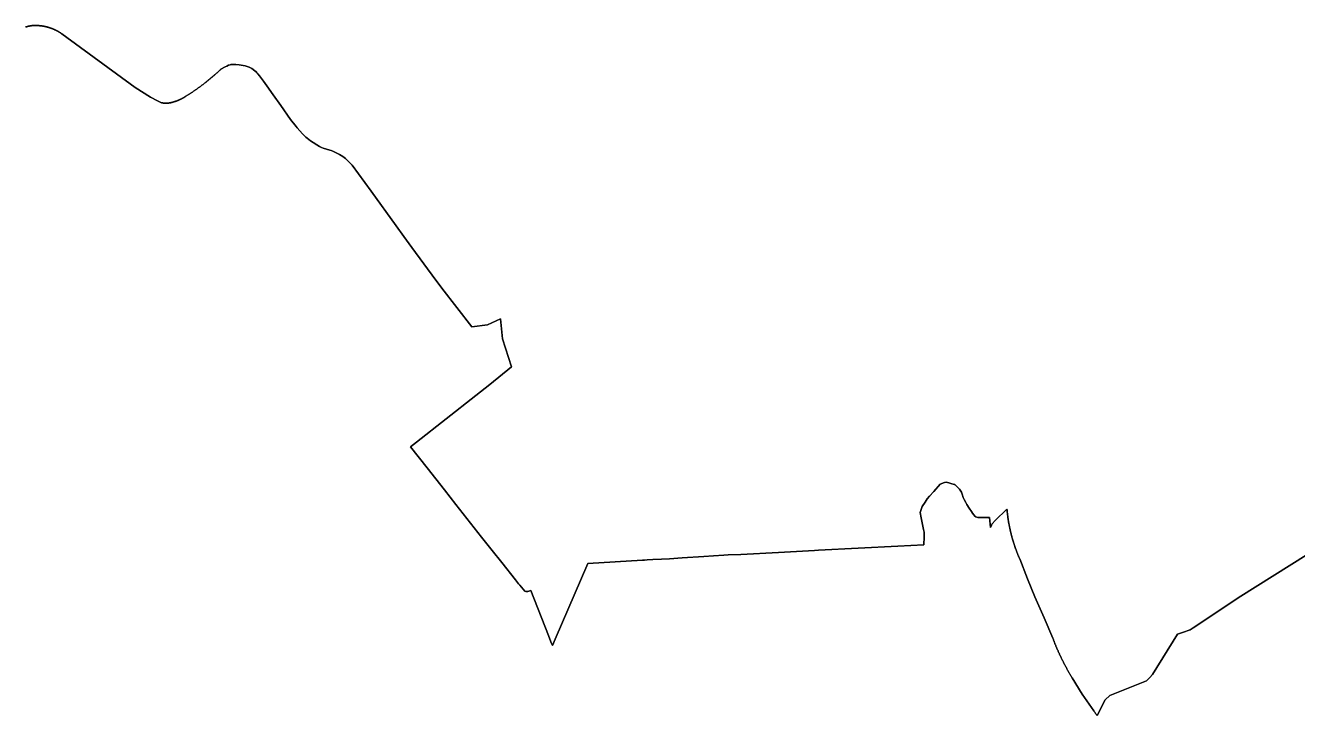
# Model space of a CAD drawing. Header units: inches. Extents: x 130170 to 284068, y 377793 to 804530.
# Drawn here: x 157419 to 162630, y 596188 to 599015 of the extents above; entities that cross this region are included whole.
import ezdxf

# ---------------------------------------------------------------- set-up
doc = ezdxf.new("R2010")
doc.units = ezdxf.units.IN
doc.header["$MEASUREMENT"] = 0
doc.layers.add('muni_il', color=7, linetype='Continuous')

msp = doc.modelspace()

# ---------------------------------------------------------------- linework, layer by layer
at = {"layer": 'muni_il'}
for points in [[(162734.3, 596888.5), (162397.5, 596677.7), (162202, 596547.8), (162189.5, 596539.5), (162158.4, 596528.5), (162138.1, 596522), (162035.7, 596356.6), (162025, 596344), (162011.1, 596330.1), (161860.4, 596270.3), (161841.8, 596253), (161808.6, 596188), (161806.7, 596190.7), (161804.8, 596193.4), (161802.9, 596196), (161801, 596198.7), (161799, 596201.4), (161797.1, 596204), (161795.2, 596206.7), (161748.3, 596275.4), (161707, 596342.1), (161705.6, 596344.4), (161704.2, 596346.7), (161702.9, 596348.9), (161701.5, 596351.2), (161700.1, 596353.5), (161698.7, 596355.8), (161697.4, 596358.1), (161696, 596360.4), (161694.7, 596362.7), (161693.4, 596365), (161692, 596367.3), (161690.7, 596369.6), (161689.4, 596371.9), (161688.1, 596374.2), (161686.8, 596376.6), (161685.5, 596378.9), (161684.2, 596381.2), (161682.9, 596383.5), (161681.6, 596385.9), (161680.4, 596388.2), (161679.1, 596390.6), (161677.8, 596392.9), (161676.6, 596395.3), (161675.4, 596397.6), (161674.1, 596400), (161672.9, 596402.3), (161671.7, 596404.7), (161670.5, 596407.1), (161669.2, 596409.5), (161668, 596411.8), (161666.9, 596414.2), (161665.7, 596416.6), (161664.5, 596419), (161663.3, 596421.4), (161662.2, 596423.8), (161661, 596426.2), (161659.8, 596428.6), (161658.7, 596431), (161657.6, 596433.4), (161656.4, 596435.8), (161655.3, 596438.2), (161654.2, 596440.6), (161653.1, 596443), (161652, 596445.5), (161650.9, 596447.9), (161649.8, 596450.3), (161648.7, 596452.8), (161647.6, 596455.2), (161646.6, 596457.6), (161645.5, 596460.1), (161644.5, 596462.5), (161643.4, 596465), (161642.4, 596467.4), (161641.4, 596469.9), (161640.3, 596472.3), (161639.3, 596474.8), (161638.3, 596477.3), (161637.3, 596479.7), (161636.3, 596482.2), (161635.3, 596484.7), (161634.3, 596487.2), (161633.4, 596489.6), (161632.4, 596492.1), (161631.4, 596494.6), (161630.5, 596497.1), (161629.6, 596499.6), (161628.6, 596502.1), (161627.7, 596504.6), (161591.3, 596588.2), (161553.9, 596674.5), (161523.5, 596748.1), (161491.7, 596829.8), (161490.8, 596831.9), (161489.9, 596833.9), (161489.1, 596836), (161488.2, 596838), (161487.3, 596840.1), (161486.4, 596842.2), (161485.6, 596844.2), (161484.7, 596846.3), (161483.9, 596848.4), (161483, 596850.5), (161482.2, 596852.5), (161481.4, 596854.6), (161480.6, 596856.7), (161479.8, 596858.8), (161479, 596860.9), (161478.2, 596863), (161477.4, 596865.1), (161476.6, 596867.2), (161475.8, 596869.3), (161475.1, 596871.4), (161474.3, 596873.5), (161473.6, 596875.6), (161472.8, 596877.7), (161472.1, 596879.8), (161471.4, 596882), (161470.6, 596884.1), (161469.9, 596886.2), (161469.2, 596888.3), (161468.5, 596890.4), (161467.8, 596892.6), (161467.1, 596894.7), (161466.5, 596896.8), (161465.8, 596899), (161465.1, 596901.1), (161464.5, 596903.3), (161463.8, 596905.4), (161463.2, 596907.6), (161462.6, 596909.7), (161462, 596911.9), (161461.3, 596914), (161460.7, 596916.2), (161460.1, 596918.3), (161459.5, 596920.5), (161459, 596922.6), (161458.4, 596924.8), (161457.8, 596927), (161457.3, 596929.1), (161456.7, 596931.3), (161456.2, 596933.5), (161455.6, 596935.7), (161455.1, 596937.8), (161454.6, 596940), (161454, 596942.2), (161453.5, 596944.4), (161453, 596946.6), (161452.5, 596948.7), (161452.1, 596950.9), (161451.6, 596953.1), (161451.1, 596955.3), (161450.7, 596957.5), (161450.2, 596959.7), (161449.8, 596961.9), (161449.3, 596964.1), (161448.9, 596966.3), (161448.5, 596968.5), (161448, 596970.7), (161447.6, 596972.9), (161447.2, 596975.1), (161446.8, 596977.3), (161446.5, 596979.5), (161446.1, 596981.7), (161445.7, 596983.9), (161445.4, 596986.1), (161445, 596988.3), (161444.7, 596990.5), (161444.3, 596992.7), (161444, 596995), (161443.7, 596997.2), (161443.3, 596999.4), (161443, 597001.6), (161442.7, 597003.8), (161442.5, 597006.1), (161442.2, 597008.3), (161441.9, 597010.5), (161441.6, 597012.7), (161441.4, 597014.9), (161441.1, 597017.2), (161440.9, 597019.4), (161440.6, 597021.6), (161440.4, 597023.9), (161440.2, 597026.1), (161440, 597028.3), (161439.8, 597030.5), (161439.6, 597032.8), (161391.3, 596986.7), (161378.5, 596973.6), (161376.6, 596968.5), (161371.7, 596958.3), (161369.2, 596986), (161368.1, 596998.9), (161361.1, 596998.9), (161319.9, 596999), (161315.6, 597000.9), (161310.6, 597002.4), (161309.2, 597003.2), (161298.4, 597016.9), (161294, 597023.5), (161285.2, 597036.9), (161275.2, 597052.3), (161270.7, 597060.2), (161263.7, 597073.2), (161260.7, 597081.2), (161255.7, 597095.2), (161252.8, 597102.7), (161244.6, 597115.2), (161242.5, 597118.5), (161236.6, 597123.9), (161225.4, 597133.9), (161222.9, 597134.9), (161191.8, 597144.7), (161184.1, 597142), (161166.4, 597135.4), (161139.9, 597105.4), (161122.7, 597086.2), (161113, 597075.3), (161104, 597062.2), (161092.3, 597044.6), (161090.7, 597039.7), (161085.6, 597023.9), (161084.5, 597020.3), (161088.2, 596997.7), (161095, 596964.4), (161098.2, 596949.7), (161100.4, 596939.2), (161100.3, 596926.8), (161100.1, 596919.9), (161099.4, 596887.6), (160992.7, 596881.9), (160830.7, 596873.4), (160667.5, 596864.9), (160651, 596864), (160503.7, 596855.9), (160349, 596847.4), (160297.2, 596845.8), (160279.7, 596844.7), (160237.2, 596842.1), (160197.3, 596839), (160108.7, 596834.3), (160056.6, 596830.3), (160024.8, 596828.6), (159989.2, 596826.8), (159965.8, 596825.3), (159954.6, 596824.9), (159946.6, 596824.2), (159722.1, 596811.5), (159589.3, 596500.4), (159577.4, 596474.4), (159571.6, 596489.4), (159561.1, 596516.1), (159489.7, 596700.8), (159476.7, 596696.3), (159472, 596695.9), (159468.3, 596696.2), (159465.1, 596697.7), (159444, 596722), (159438.8, 596727.3), (159425.8, 596743.7), (159370.1, 596814.4), (159330.6, 596864.4), (159287.5, 596919.1), (159181.9, 597053.1), (159135.2, 597112.1), (159063.9, 597202.3), (158996.6, 597289.1), (159020.4, 597307.6), (159264.5, 597498.4), (159321.8, 597544.1), (159410.4, 597616.3), (159373.3, 597731.4), (159364.4, 597812.7), (159311.1, 597789.1), (159247.6, 597780.3), (159124.2, 597938.1), (159113.4, 597953.6), (159100.3, 597971.5), (159002.2, 598105.3), (158968.6, 598150), (158937.4, 598194), (158834.4, 598336.3), (158757, 598442.5), (158740.9, 598458.4), (158729.4, 598469.9), (158718.4, 598477.4), (158706, 598485.8), (158689.6, 598494.3), (158678.1, 598499.7), (158671.4, 598502.6), (158666.2, 598504.3), (158638.5, 598512.1), (158631.2, 598515.6), (158624.1, 598519.2), (158586.3, 598542.8), (158573.5, 598552.6), (158567.7, 598557.4), (158554, 598570.5), (158532.1, 598595), (158527.8, 598600.4), (158504.4, 598630), (158465, 598686.4), (158433.1, 598730.9), (158407.7, 598766.9), (158393.6, 598786.4), (158385.3, 598798), (158377.9, 598808.1), (158371.3, 598816.7), (158366.9, 598821.1), (158363.6, 598824.3), (158358, 598829.5), (158346, 598838.5), (158335.8, 598844.5), (158319.1, 598849.5), (158294.2, 598853.7), (158281.3, 598855.4), (158269.5, 598855), (158265.3, 598854.6), (158260.4, 598854.4), (158257.8, 598853.8), (158251, 598851.8), (158243.8, 598848.6), (158236.9, 598845.5), (158219.5, 598835.5), (158217.6, 598833.7), (158215.6, 598831.9), (158213.6, 598830.1), (158211.7, 598828.2), (158209.7, 598826.4), (158207.7, 598824.6), (158205.8, 598822.8), (158203.8, 598821), (158201.8, 598819.2), (158199.8, 598817.5), (158197.8, 598815.7), (158195.8, 598813.9), (158193.8, 598812.2), (158191.8, 598810.4), (158189.8, 598808.7), (158187.7, 598806.9), (158185.7, 598805.2), (158183.7, 598803.4), (158181.6, 598801.7), (158179.6, 598800), (158177.5, 598798.3), (158175.5, 598796.6), (158173.4, 598794.9), (158171.3, 598793.2), (158169.3, 598791.5), (158167.2, 598789.8), (158165.1, 598788.1), (158163, 598786.4), (158160.9, 598784.8), (158158.9, 598783.1), (158156.8, 598781.5), (158154.6, 598779.8), (158152.5, 598778.2), (158150.4, 598776.5), (158148.3, 598774.9), (158146.2, 598773.3), (158144.1, 598771.7), (158141.9, 598770), (158139.8, 598768.4), (158137.6, 598766.8), (158135.5, 598765.2), (158133.3, 598763.7), (158131.2, 598762.1), (158129, 598760.5), (158126.9, 598758.9), (158124.7, 598757.4), (158122.5, 598755.8), (158120.3, 598754.3), (158118.2, 598752.7), (158116, 598751.2), (158113.8, 598749.7), (158111.6, 598748.1), (158109.4, 598746.6), (158107.2, 598745.1), (158105, 598743.6), (158102.8, 598742.1), (158100.5, 598740.6), (158098.3, 598739.1), (158096.1, 598737.7), (158093.8, 598736.2), (158091.6, 598734.7), (158089.4, 598733.3), (158087.1, 598731.8), (158084.9, 598730.4), (158082.6, 598728.9), (158080.4, 598727.5), (158078.1, 598726.1), (158075.8, 598724.7), (158074.8, 598724), (158073.7, 598723.3), (158072.7, 598722.7), (158071.6, 598722), (158070.6, 598721.4), (158069.5, 598720.7), (158068.4, 598720.1), (158067.4, 598719.5), (158066.3, 598718.9), (158065.2, 598718.3), (158064.1, 598717.7), (158063, 598717.1), (158061.9, 598716.5), (158060.8, 598715.9), (158059.7, 598715.3), (158058.6, 598714.7), (158057.5, 598714.2), (158056.4, 598713.6), (158055.3, 598713.1), (158054.2, 598712.5), (158053.1, 598712), (158052, 598711.5), (158050.8, 598710.9), (158049.7, 598710.4), (158048.6, 598709.9), (158047.4, 598709.4), (158046.3, 598708.9), (158045.1, 598708.4), (158044, 598708), (158042.8, 598707.5), (158041.7, 598707), (158040.5, 598706.6), (158039.4, 598706.2), (158038.4, 598705.7), (158037.3, 598705.3), (158036.2, 598704.9), (158035.1, 598704.5), (158034, 598704.1), (158032.9, 598703.8), (158031.8, 598703.4), (158030.7, 598703), (158029.7, 598702.7), (158028.6, 598702.3), (158027.6, 598702), (158026.5, 598701.7), (158025.4, 598701.4), (158024.4, 598701), (158023.5, 598700.8), (158022.7, 598700.5), (158021.8, 598700.3), (158021, 598700), (158020.1, 598699.8), (158019.3, 598699.6), (158018.4, 598699.4), (158017.6, 598699.2), (158016.7, 598699), (158015.9, 598698.8), (158015, 598698.6), (158014.1, 598698.4), (158013.3, 598698.2), (158012.4, 598698.1), (158011.5, 598697.9), (158010.7, 598697.8), (158009.8, 598697.6), (158008.9, 598697.5), (158008.1, 598697.4), (158007.2, 598697.3), (158006.3, 598697.2), (158005.4, 598697.1), (158004.6, 598697), (158003.7, 598696.9), (158002.8, 598696.8), (158001.9, 598696.7), (158001.1, 598696.7), (158000.2, 598696.6), (157999.3, 598696.6), (157998.4, 598696.5), (157997.5, 598696.5), (157996.7, 598696.5), (157995.8, 598696.5), (157994.9, 598696.5), (157994, 598696.5), (157993.1, 598696.5), (157992.3, 598696.5), (157991.4, 598696.5), (157990.5, 598696.6), (157989.6, 598696.6), (157988.7, 598696.6), (157987.9, 598696.7), (157987, 598696.8), (157986.1, 598696.8), (157985.2, 598696.9), (157984.3, 598697), (157983.5, 598697.1), (157982.6, 598697.2), (157981.7, 598697.3), (157980.9, 598697.4), (157980, 598697.5), (157979.1, 598697.7), (157978.2, 598697.8), (157977.4, 598698), (157976.5, 598698.1), (157975.6, 598698.3), (157973, 598699.6), (157970.4, 598700.9), (157967.7, 598702.2), (157965.1, 598703.5), (157962.5, 598704.8), (157959.9, 598706.2), (157957.3, 598707.5), (157954.6, 598708.8), (157952, 598710.2), (157949.4, 598711.5), (157946.8, 598712.9), (157944.2, 598714.3), (157941.6, 598715.7), (157939, 598717), (157936.4, 598718.4), (157933.9, 598719.8), (157931.3, 598721.2), (157868.7, 598760.6), (157567.4, 598981.2), (157566.4, 598981.9), (157565.3, 598982.6), (157564.3, 598983.3), (157563.3, 598984), (157562.2, 598984.6), (157561.2, 598985.3), (157560.2, 598985.9), (157559.1, 598986.6), (157558.1, 598987.2), (157557, 598987.8), (157555.9, 598988.5), (157554.9, 598989.1), (157553.8, 598989.7), (157552.7, 598990.3), (157551.6, 598990.9), (157550.6, 598991.5), (157549.5, 598992.1), (157548.4, 598992.7), (157547.3, 598993.2), (157546.2, 598993.8), (157545.1, 598994.4), (157544, 598994.9), (157542.9, 598995.4), (157541.8, 598996), (157540.7, 598996.5), (157539.6, 598997), (157538.4, 598997.5), (157537.3, 598998.1), (157536.2, 598998.6), (157535.1, 598999), (157533.9, 598999.5), (157532.8, 599000), (157531.7, 599000.5), (157530.5, 599000.9), (157529.4, 599001.4), (157528.2, 599001.8), (157527.1, 599002.3), (157525.9, 599002.7), (157524.8, 599003.2), (157523.6, 599003.6), (157522.5, 599004), (157521.3, 599004.4), (157520.1, 599004.8), (157519, 599005.2), (157517.8, 599005.6), (157516.6, 599005.9), (157515.4, 599006.3), (157514.3, 599006.7), (157513.1, 599007), (157511.9, 599007.4), (157510.7, 599007.7), (157509.5, 599008), (157508.3, 599008.4), (157507.2, 599008.7), (157506, 599009), (157504.8, 599009.3), (157503.6, 599009.6), (157502.4, 599009.8), (157501.2, 599010.1), (157500, 599010.4), (157498.8, 599010.7), (157497.6, 599010.9), (157496.4, 599011.2), (157495.1, 599011.4), (157493.9, 599011.6), (157492.7, 599011.8), (157491.5, 599012.1), (157490.3, 599012.3), (157489.1, 599012.5), (157487.9, 599012.7), (157486.6, 599012.8), (157485.4, 599013), (157484.2, 599013.2), (157483, 599013.4), (157481.8, 599013.5), (157480.5, 599013.7), (157479.3, 599013.8), (157478.1, 599013.9), (157476.9, 599014), (157475.6, 599014.2), (157474.4, 599014.3), (157473.2, 599014.4), (157472, 599014.5), (157470.7, 599014.5), (157469.5, 599014.6), (157468.3, 599014.7), (157467, 599014.7), (157465.8, 599014.8), (157464.6, 599014.8), (157463.3, 599014.9), (157462.1, 599014.9), (157460.9, 599014.9), (157459.7, 599014.9), (157458.4, 599014.9), (157457.2, 599014.9), (157456, 599014.9), (157454.7, 599014.9), (157453.5, 599014.9), (157452.3, 599014.8), (157451, 599014.8), (157449.9, 599014.7), (157448.8, 599014.5), (157447.6, 599014.4), (157446.5, 599014.3), (157445.4, 599014.1), (157444.3, 599014), (157443.1, 599013.8), (157442, 599013.6), (157440.9, 599013.5), (157439.8, 599013.3), (157438.7, 599013.1), (157437.5, 599012.9), (157436.4, 599012.7), (157435.3, 599012.5), (157434.2, 599012.2), (157433.1, 599012), (157432, 599011.8), (157430.9, 599011.5), (157429.7, 599011.3), (157428.6, 599011), (157427.5, 599010.7), (157426.4, 599010.4), (157425.3, 599010.2), (157424.2, 599009.9), (157423.1, 599009.6), (157422, 599009.3), (157421, 599008.9), (157419.9, 599008.6), (157418.8, 599008.3)], [(157418.8, 599008.3), (157419.9, 599008.6), (157421, 599008.9), (157422, 599009.3), (157423.1, 599009.6), (157424.2, 599009.9), (157425.3, 599010.2), (157426.4, 599010.4), (157427.5, 599010.7), (157428.6, 599011), (157429.7, 599011.3), (157430.9, 599011.5), (157432, 599011.8), (157433.1, 599012), (157434.2, 599012.2), (157435.3, 599012.5), (157436.4, 599012.7), (157437.5, 599012.9), (157438.7, 599013.1), (157439.8, 599013.3), (157440.9, 599013.5), (157442, 599013.6), (157443.1, 599013.8), (157444.3, 599014), (157445.4, 599014.1), (157446.5, 599014.3), (157447.6, 599014.4), (157448.8, 599014.5), (157449.9, 599014.7), (157451, 599014.8), (157452.3, 599014.8), (157453.5, 599014.9), (157454.7, 599014.9), (157456, 599014.9), (157457.2, 599014.9), (157458.4, 599014.9), (157459.7, 599014.9), (157460.9, 599014.9), (157462.1, 599014.9), (157463.3, 599014.9), (157464.6, 599014.8), (157465.8, 599014.8), (157467, 599014.7), (157468.3, 599014.7), (157469.5, 599014.6), (157470.7, 599014.5), (157472, 599014.5), (157473.2, 599014.4), (157474.4, 599014.3), (157475.6, 599014.2), (157476.9, 599014), (157478.1, 599013.9), (157479.3, 599013.8), (157480.5, 599013.7), (157481.8, 599013.5), (157483, 599013.4), (157484.2, 599013.2), (157485.4, 599013), (157486.6, 599012.8), (157487.9, 599012.7), (157489.1, 599012.5), (157490.3, 599012.3), (157491.5, 599012.1), (157492.7, 599011.8), (157493.9, 599011.6), (157495.1, 599011.4), (157496.4, 599011.2), (157497.6, 599010.9), (157498.8, 599010.7), (157500, 599010.4), (157501.2, 599010.1), (157502.4, 599009.8), (157503.6, 599009.6), (157504.8, 599009.3), (157506, 599009), (157507.2, 599008.7), (157508.3, 599008.4), (157509.5, 599008), (157510.7, 599007.7), (157511.9, 599007.4), (157513.1, 599007), (157514.3, 599006.7), (157515.4, 599006.3), (157516.6, 599005.9), (157517.8, 599005.6), (157519, 599005.2), (157520.1, 599004.8), (157521.3, 599004.4), (157522.5, 599004), (157523.6, 599003.6), (157524.8, 599003.2), (157525.9, 599002.7), (157527.1, 599002.3), (157528.2, 599001.8), (157529.4, 599001.4), (157530.5, 599000.9), (157531.7, 599000.5), (157532.8, 599000), (157533.9, 598999.5), (157535.1, 598999), (157536.2, 598998.6), (157537.3, 598998.1), (157538.4, 598997.5), (157539.6, 598997), (157540.7, 598996.5), (157541.8, 598996), (157542.9, 598995.4), (157544, 598994.9), (157545.1, 598994.4), (157546.2, 598993.8), (157547.3, 598993.2), (157548.4, 598992.7), (157549.5, 598992.1), (157550.6, 598991.5), (157551.6, 598990.9), (157552.7, 598990.3), (157553.8, 598989.7), (157554.9, 598989.1), (157555.9, 598988.5), (157557, 598987.8), (157558.1, 598987.2), (157559.1, 598986.6), (157560.2, 598985.9), (157561.2, 598985.3), (157562.2, 598984.6), (157563.3, 598984), (157564.3, 598983.3), (157565.3, 598982.6), (157566.4, 598981.9), (157567.4, 598981.2), (157868.7, 598760.6), (157931.3, 598721.2), (157933.9, 598719.8), (157936.4, 598718.4), (157939, 598717), (157941.6, 598715.7), (157944.2, 598714.3), (157946.8, 598712.9), (157949.4, 598711.5), (157952, 598710.2), (157954.6, 598708.8), (157957.3, 598707.5), (157959.9, 598706.2), (157962.5, 598704.8), (157965.1, 598703.5), (157967.7, 598702.2), (157970.4, 598700.9), (157973, 598699.6), (157975.6, 598698.3), (157976.5, 598698.1), (157977.4, 598698), (157978.2, 598697.8), (157979.1, 598697.7), (157980, 598697.5), (157980.9, 598697.4), (157981.7, 598697.3), (157982.6, 598697.2), (157983.5, 598697.1), (157984.3, 598697), (157985.2, 598696.9), (157986.1, 598696.8), (157987, 598696.8), (157987.9, 598696.7), (157988.7, 598696.6), (157989.6, 598696.6), (157990.5, 598696.6), (157991.4, 598696.5), (157992.3, 598696.5), (157993.1, 598696.5), (157994, 598696.5), (157994.9, 598696.5), (157995.8, 598696.5), (157996.7, 598696.5), (157997.5, 598696.5), (157998.4, 598696.5), (157999.3, 598696.6), (158000.2, 598696.6), (158001.1, 598696.7), (158001.9, 598696.7), (158002.8, 598696.8), (158003.7, 598696.9), (158004.6, 598697), (158005.4, 598697.1), (158006.3, 598697.2), (158007.2, 598697.3), (158008.1, 598697.4), (158008.9, 598697.5), (158009.8, 598697.6), (158010.7, 598697.8), (158011.5, 598697.9), (158012.4, 598698.1), (158013.3, 598698.2), (158014.1, 598698.4), (158015, 598698.6), (158015.9, 598698.8), (158016.7, 598699), (158017.6, 598699.2), (158018.4, 598699.4), (158019.3, 598699.6), (158020.1, 598699.8), (158021, 598700), (158021.8, 598700.3), (158022.7, 598700.5), (158023.5, 598700.8), (158024.4, 598701), (158025.4, 598701.4), (158026.5, 598701.7), (158027.6, 598702), (158028.6, 598702.3), (158029.7, 598702.7), (158030.7, 598703), (158031.8, 598703.4), (158032.9, 598703.8), (158034, 598704.1), (158035.1, 598704.5), (158036.2, 598704.9), (158037.3, 598705.3), (158038.4, 598705.7), (158039.4, 598706.2), (158040.5, 598706.6), (158041.7, 598707), (158042.8, 598707.5), (158044, 598708), (158045.1, 598708.4), (158046.3, 598708.9), (158047.4, 598709.4), (158048.6, 598709.9), (158049.7, 598710.4), (158050.8, 598710.9), (158052, 598711.5), (158053.1, 598712), (158054.2, 598712.5), (158055.3, 598713.1), (158056.4, 598713.6), (158057.5, 598714.2), (158058.6, 598714.7), (158059.7, 598715.3), (158060.8, 598715.9), (158061.9, 598716.5), (158063, 598717.1), (158064.1, 598717.7), (158065.2, 598718.3), (158066.3, 598718.9), (158067.4, 598719.5), (158068.4, 598720.1), (158069.5, 598720.7), (158070.6, 598721.4), (158071.6, 598722), (158072.7, 598722.7), (158073.7, 598723.3), (158074.8, 598724), (158075.8, 598724.7), (158078.1, 598726.1), (158080.4, 598727.5), (158082.6, 598728.9), (158084.9, 598730.4), (158087.1, 598731.8), (158089.4, 598733.3), (158091.6, 598734.7), (158093.8, 598736.2), (158096.1, 598737.7), (158098.3, 598739.1), (158100.5, 598740.6), (158102.8, 598742.1), (158105, 598743.6), (158107.2, 598745.1), (158109.4, 598746.6), (158111.6, 598748.1), (158113.8, 598749.7), (158116, 598751.2), (158118.2, 598752.7), (158120.3, 598754.3), (158122.5, 598755.8), (158124.7, 598757.4), (158126.9, 598758.9), (158129, 598760.5), (158131.2, 598762.1), (158133.3, 598763.7), (158135.5, 598765.2), (158137.6, 598766.8), (158139.8, 598768.4), (158141.9, 598770), (158144.1, 598771.7), (158146.2, 598773.3), (158148.3, 598774.9), (158150.4, 598776.5), (158152.5, 598778.2), (158154.6, 598779.8), (158156.8, 598781.5), (158158.9, 598783.1), (158160.9, 598784.8), (158163, 598786.4), (158165.1, 598788.1), (158167.2, 598789.8), (158169.3, 598791.5), (158171.3, 598793.2), (158173.4, 598794.9), (158175.5, 598796.6), (158177.5, 598798.3), (158179.6, 598800), (158181.6, 598801.7), (158183.7, 598803.4), (158185.7, 598805.2), (158187.7, 598806.9), (158189.8, 598808.7), (158191.8, 598810.4), (158193.8, 598812.2), (158195.8, 598813.9), (158197.8, 598815.7), (158199.8, 598817.5), (158201.8, 598819.2), (158203.8, 598821), (158205.8, 598822.8), (158207.7, 598824.6), (158209.7, 598826.4), (158211.7, 598828.2), (158213.6, 598830.1), (158215.6, 598831.9), (158217.6, 598833.7), (158219.5, 598835.5), (158236.9, 598845.5), (158243.8, 598848.6), (158251, 598851.8), (158257.8, 598853.8), (158260.4, 598854.4), (158265.3, 598854.6), (158269.5, 598855), (158281.3, 598855.4), (158294.2, 598853.7), (158319.1, 598849.5), (158335.8, 598844.5), (158346, 598838.5), (158358, 598829.5), (158363.6, 598824.3), (158366.9, 598821.1), (158371.3, 598816.7), (158377.9, 598808.1), (158385.3, 598798), (158393.6, 598786.4), (158407.7, 598766.9), (158433.1, 598730.9), (158465, 598686.4), (158504.4, 598630), (158527.8, 598600.4), (158532.1, 598595), (158554, 598570.5), (158567.7, 598557.4), (158573.5, 598552.6), (158586.3, 598542.8), (158624.1, 598519.2), (158631.2, 598515.6), (158638.5, 598512.1), (158666.2, 598504.3), (158671.4, 598502.6), (158678.1, 598499.7), (158689.6, 598494.3), (158706, 598485.8), (158718.4, 598477.4), (158729.4, 598469.9), (158740.9, 598458.4), (158757, 598442.5), (158834.4, 598336.3), (158937.4, 598194), (158968.6, 598150), (159002.2, 598105.3), (159100.3, 597971.5), (159113.4, 597953.6), (159124.2, 597938.1), (159247.6, 597780.3), (159311.1, 597789.1), (159364.4, 597812.7), (159373.3, 597731.4), (159410.4, 597616.3), (159321.8, 597544.1), (159264.5, 597498.4), (159020.4, 597307.6), (158996.6, 597289.1), (159063.9, 597202.3), (159135.2, 597112.1), (159181.9, 597053.1), (159287.5, 596919.1), (159330.6, 596864.4), (159370.1, 596814.4), (159425.8, 596743.7), (159438.8, 596727.3), (159444, 596722), (159465.1, 596697.7), (159468.3, 596696.2), (159472, 596695.9), (159476.7, 596696.3), (159489.7, 596700.8), (159561.1, 596516.1), (159571.6, 596489.4), (159577.4, 596474.4), (159589.3, 596500.4), (159722.1, 596811.5), (159946.6, 596824.2), (159954.6, 596824.9), (159965.8, 596825.3), (159989.2, 596826.8), (160024.8, 596828.6), (160056.6, 596830.3), (160108.7, 596834.3), (160197.3, 596839), (160237.2, 596842.1), (160279.7, 596844.7), (160297.2, 596845.8), (160349, 596847.4), (160503.7, 596855.9), (160651, 596864), (160667.5, 596864.9), (160830.7, 596873.4), (160992.7, 596881.9), (161099.4, 596887.6), (161100.1, 596919.9), (161100.3, 596926.8), (161100.4, 596939.2), (161098.2, 596949.7), (161095, 596964.4), (161088.2, 596997.7), (161084.5, 597020.3), (161085.6, 597023.9), (161090.7, 597039.7), (161092.3, 597044.6), (161104, 597062.2), (161113, 597075.3), (161122.7, 597086.2), (161139.9, 597105.4), (161166.4, 597135.4), (161184.1, 597142), (161191.8, 597144.7), (161222.9, 597134.9), (161225.4, 597133.9), (161236.6, 597123.9), (161242.5, 597118.5), (161244.6, 597115.2), (161252.8, 597102.7), (161255.7, 597095.2), (161260.7, 597081.2), (161263.7, 597073.2), (161270.7, 597060.2), (161275.2, 597052.3), (161285.2, 597036.9), (161294, 597023.5), (161298.4, 597016.9), (161309.2, 597003.2), (161310.6, 597002.4), (161315.6, 597000.9), (161319.9, 596999), (161361.1, 596998.9), (161368.1, 596998.9), (161369.2, 596986), (161371.7, 596958.3), (161376.6, 596968.5), (161378.5, 596973.6), (161391.3, 596986.7), (161439.6, 597032.8), (161439.8, 597030.5), (161440, 597028.3), (161440.2, 597026.1), (161440.4, 597023.9), (161440.6, 597021.6), (161440.9, 597019.4), (161441.1, 597017.2), (161441.4, 597014.9), (161441.6, 597012.7), (161441.9, 597010.5), (161442.2, 597008.3), (161442.5, 597006.1), (161442.7, 597003.8), (161443, 597001.6), (161443.3, 596999.4), (161443.7, 596997.2), (161444, 596995), (161444.3, 596992.7), (161444.7, 596990.5), (161445, 596988.3), (161445.4, 596986.1), (161445.7, 596983.9), (161446.1, 596981.7), (161446.5, 596979.5), (161446.8, 596977.3), (161447.2, 596975.1), (161447.6, 596972.9), (161448, 596970.7), (161448.5, 596968.5), (161448.9, 596966.3), (161449.3, 596964.1), (161449.8, 596961.9), (161450.2, 596959.7), (161450.7, 596957.5), (161451.1, 596955.3), (161451.6, 596953.1), (161452.1, 596950.9), (161452.5, 596948.7), (161453, 596946.6), (161453.5, 596944.4), (161454, 596942.2), (161454.6, 596940), (161455.1, 596937.8), (161455.6, 596935.7), (161456.2, 596933.5), (161456.7, 596931.3), (161457.3, 596929.1), (161457.8, 596927), (161458.4, 596924.8), (161459, 596922.6), (161459.5, 596920.5), (161460.1, 596918.3), (161460.7, 596916.2), (161461.3, 596914), (161462, 596911.9), (161462.6, 596909.7), (161463.2, 596907.6), (161463.8, 596905.4), (161464.5, 596903.3), (161465.1, 596901.1), (161465.8, 596899), (161466.5, 596896.8), (161467.1, 596894.7), (161467.8, 596892.6), (161468.5, 596890.4), (161469.2, 596888.3), (161469.9, 596886.2), (161470.6, 596884.1), (161471.4, 596882), (161472.1, 596879.8), (161472.8, 596877.7), (161473.6, 596875.6), (161474.3, 596873.5), (161475.1, 596871.4), (161475.8, 596869.3), (161476.6, 596867.2), (161477.4, 596865.1), (161478.2, 596863), (161479, 596860.9), (161479.8, 596858.8), (161480.6, 596856.7), (161481.4, 596854.6), (161482.2, 596852.5), (161483, 596850.5), (161483.9, 596848.4), (161484.7, 596846.3), (161485.6, 596844.2), (161486.4, 596842.2), (161487.3, 596840.1), (161488.2, 596838), (161489.1, 596836), (161489.9, 596833.9), (161490.8, 596831.9), (161491.7, 596829.8), (161523.5, 596748.1), (161553.9, 596674.5), (161591.3, 596588.2), (161627.7, 596504.6), (161628.6, 596502.1), (161629.6, 596499.6), (161630.5, 596497.1), (161631.4, 596494.6), (161632.4, 596492.1), (161633.4, 596489.6), (161634.3, 596487.2), (161635.3, 596484.7), (161636.3, 596482.2), (161637.3, 596479.7), (161638.3, 596477.3), (161639.3, 596474.8), (161640.3, 596472.3), (161641.4, 596469.9), (161642.4, 596467.4), (161643.4, 596465), (161644.5, 596462.5), (161645.5, 596460.1), (161646.6, 596457.6), (161647.6, 596455.2), (161648.7, 596452.8), (161649.8, 596450.3), (161650.9, 596447.9), (161652, 596445.5), (161653.1, 596443), (161654.2, 596440.6), (161655.3, 596438.2), (161656.4, 596435.8), (161657.6, 596433.4), (161658.7, 596431), (161659.8, 596428.6), (161661, 596426.2), (161662.2, 596423.8), (161663.3, 596421.4), (161664.5, 596419), (161665.7, 596416.6), (161666.9, 596414.2), (161668, 596411.8), (161669.2, 596409.5), (161670.5, 596407.1), (161671.7, 596404.7), (161672.9, 596402.3), (161674.1, 596400), (161675.4, 596397.6), (161676.6, 596395.3), (161677.8, 596392.9), (161679.1, 596390.6), (161680.4, 596388.2), (161681.6, 596385.9), (161682.9, 596383.5), (161684.2, 596381.2), (161685.5, 596378.9), (161686.8, 596376.6), (161688.1, 596374.2), (161689.4, 596371.9), (161690.7, 596369.6), (161692, 596367.3), (161693.4, 596365), (161694.7, 596362.7), (161696, 596360.4), (161697.4, 596358.1), (161698.7, 596355.8), (161700.1, 596353.5), (161701.5, 596351.2), (161702.9, 596348.9), (161704.2, 596346.7), (161705.6, 596344.4), (161707, 596342.1), (161748.3, 596275.4), (161795.2, 596206.7), (161797.1, 596204), (161799, 596201.4), (161801, 596198.7), (161802.9, 596196), (161804.8, 596193.4), (161806.7, 596190.7), (161808.6, 596188), (161841.8, 596253), (161860.4, 596270.3), (162011.1, 596330.1), (162025, 596344), (162035.7, 596356.6), (162138.1, 596522), (162158.4, 596528.5), (162189.5, 596539.5), (162202, 596547.8), (162397.5, 596677.7), (162734.3, 596888.5)]]:
    msp.add_lwpolyline(points, dxfattribs=at)

doc.saveas('drawing.dxf')
